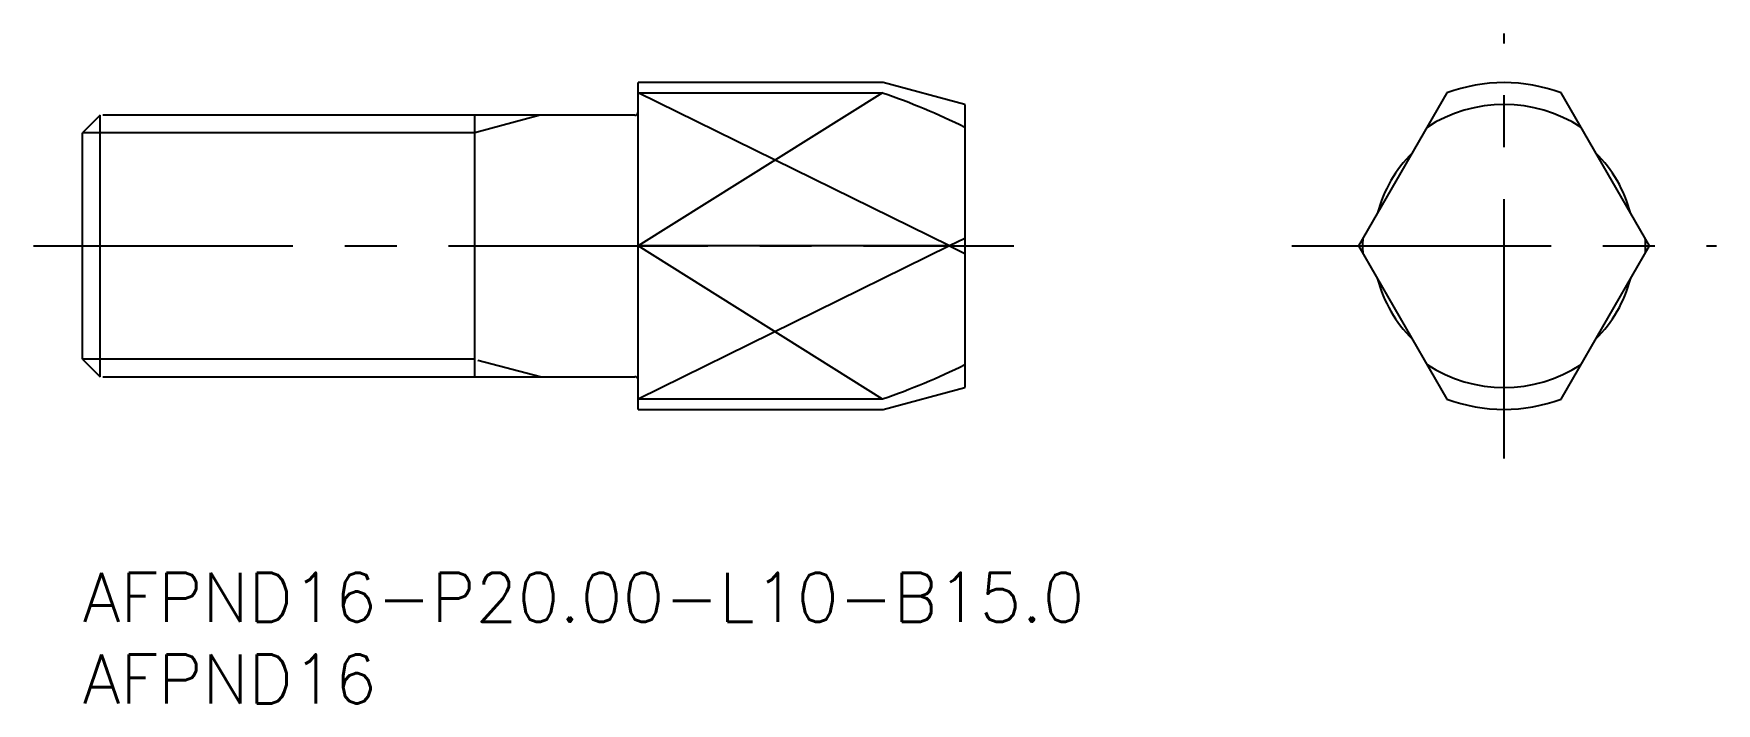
# Model space of a CAD drawing. Extents: x -3 to 100, y -8 to 33.
import ezdxf

# ---------------------------------------------------------------- set-up
doc = ezdxf.new("R2010")
doc.units = 0
doc.header["$LTSCALE"] = 0.5
doc.linetypes.add('CENTER', pattern=[50.8, 31.75, -6.35, 6.35, -6.35])
for name, color, linetype in [('MSM_CENTER', 1, 'CENTER'), ('MSM_CONTINUOUS', 7, 'CONTINUOUS'), ('MSM_NARROW', 5, 'CONTINUOUS'), ('MSM_PART_NUMBER', 7, 'CONTINUOUS')]:
    doc.layers.add(name, color=color, linetype=linetype)
doc.styles.get("Standard").update_dxf_attribs({"font": 'txt.shx', "height": 1, "bigfont": 'bigfont.shx'})

# ---------------------------------------------------------------- blocks, each defined once
blk = doc.blocks.new('*U12')
at = {"layer": 'MSM_PART_NUMBER'}
blk.add_text('AFPND16-P20.00-L10-B15.0', height=3, dxfattribs=at).set_placement((0, -3))
blk = doc.blocks.new('*U13')
at = {"layer": 'MSM_PART_NUMBER'}
blk.add_text('AFPND16', height=3, dxfattribs=at).set_placement((0, -8))

msp = doc.modelspace()

# ---------------------------------------------------------------- linework, layer by layer
at = {"layer": 'MSM_CENTER'}
for p, q in [((87.02, 7), (87.02, 33)), ((-3, 20), (57, 20)), ((74.02, 20), (100.02, 20))]:
    msp.add_line(p, q, dxfattribs=at)
at = {"layer": 'MSM_CONTINUOUS'}
for p, q in [((49, 30), (34, 30)), ((34, 10), (34, 30)), ((54, 28.66), (49, 30)), ((34, 29.37), (48.97, 29.37)), ((83.52, 29.37), (78.11, 20)), ((95.92, 20), (90.52, 29.37)), ((1.08, 28), (0, 26.92)), ((1.08, 12), (1.08, 28)), ((33.8, 28), (1.23, 28)), ((24, 12), (24, 28)), ((54, 28.66), (54, 11.34)), ((0, 13.08), (0, 26.92)), ((53.07, 20), (34, 20)), ((54, 20.45), (53.07, 20)), ((53.07, 20), (54, 19.55)), ((78.11, 20), (83.52, 10.63)), ((90.52, 10.63), (95.92, 20)), ((0, 13.08), (1.08, 12)), ((1.23, 12), (33.8, 12)), ((49, 10), (54, 11.34)), ((48.97, 10.63), (34, 10.63)), ((34, 10), (49, 10))]:
    msp.add_line(p, q, dxfattribs=at)
for centre, radius, start, end in [((87.02, 20), 10, 69.5127, 110.4873), ((35, -11.08), 42.79, 63.6374, 70.9383), ((33.8, 28.2), 0.2, 270, 0), ((87.02, 20), 8.66, 57.0219, 122.9781), ((87.02, 20), 8, 134.656, 165.344), ((87.02, 20), 8, 14.656, 45.344), ((87.02, 20), 8.66, 177.0219, 182.9781), ((87.02, 20), 8.66, 357.0219, 2.9781), ((87.02, 20), 8, 194.656, 225.344), ((87.02, 20), 8, 314.656, 345.344), ((35, 51.08), 42.79, 289.0617, 296.3626), ((87.02, 20), 8.66, 237.0219, 302.9781), ((33.8, 11.8), 0.2, 0, 90), ((87.02, 20), 10, 249.5127, 290.4873)]:
    msp.add_arc(centre, radius, start, end, dxfattribs=at)
at = {"layer": 'MSM_NARROW'}
for p, q in [((53.07, 20), (34, 29.37)), ((48.97, 29.37), (34, 20)), ((28, 28), (24, 26.92)), ((24, 26.92), (0, 26.92)), ((53.07, 20), (34, 10.63)), ((48.97, 10.63), (34, 20)), ((24, 13.08), (0, 13.08)), ((28, 12), (24.19, 12.98))]:
    msp.add_line(p, q, dxfattribs=at)

# ---------------------------------------------------------------- block references
at = {"layer": 'MSM_CONTINUOUS'}
for name in ['*U12', '*U13']:
    msp.add_blockref(name, (0, 0), dxfattribs=at)

doc.saveas('drawing.dxf')
